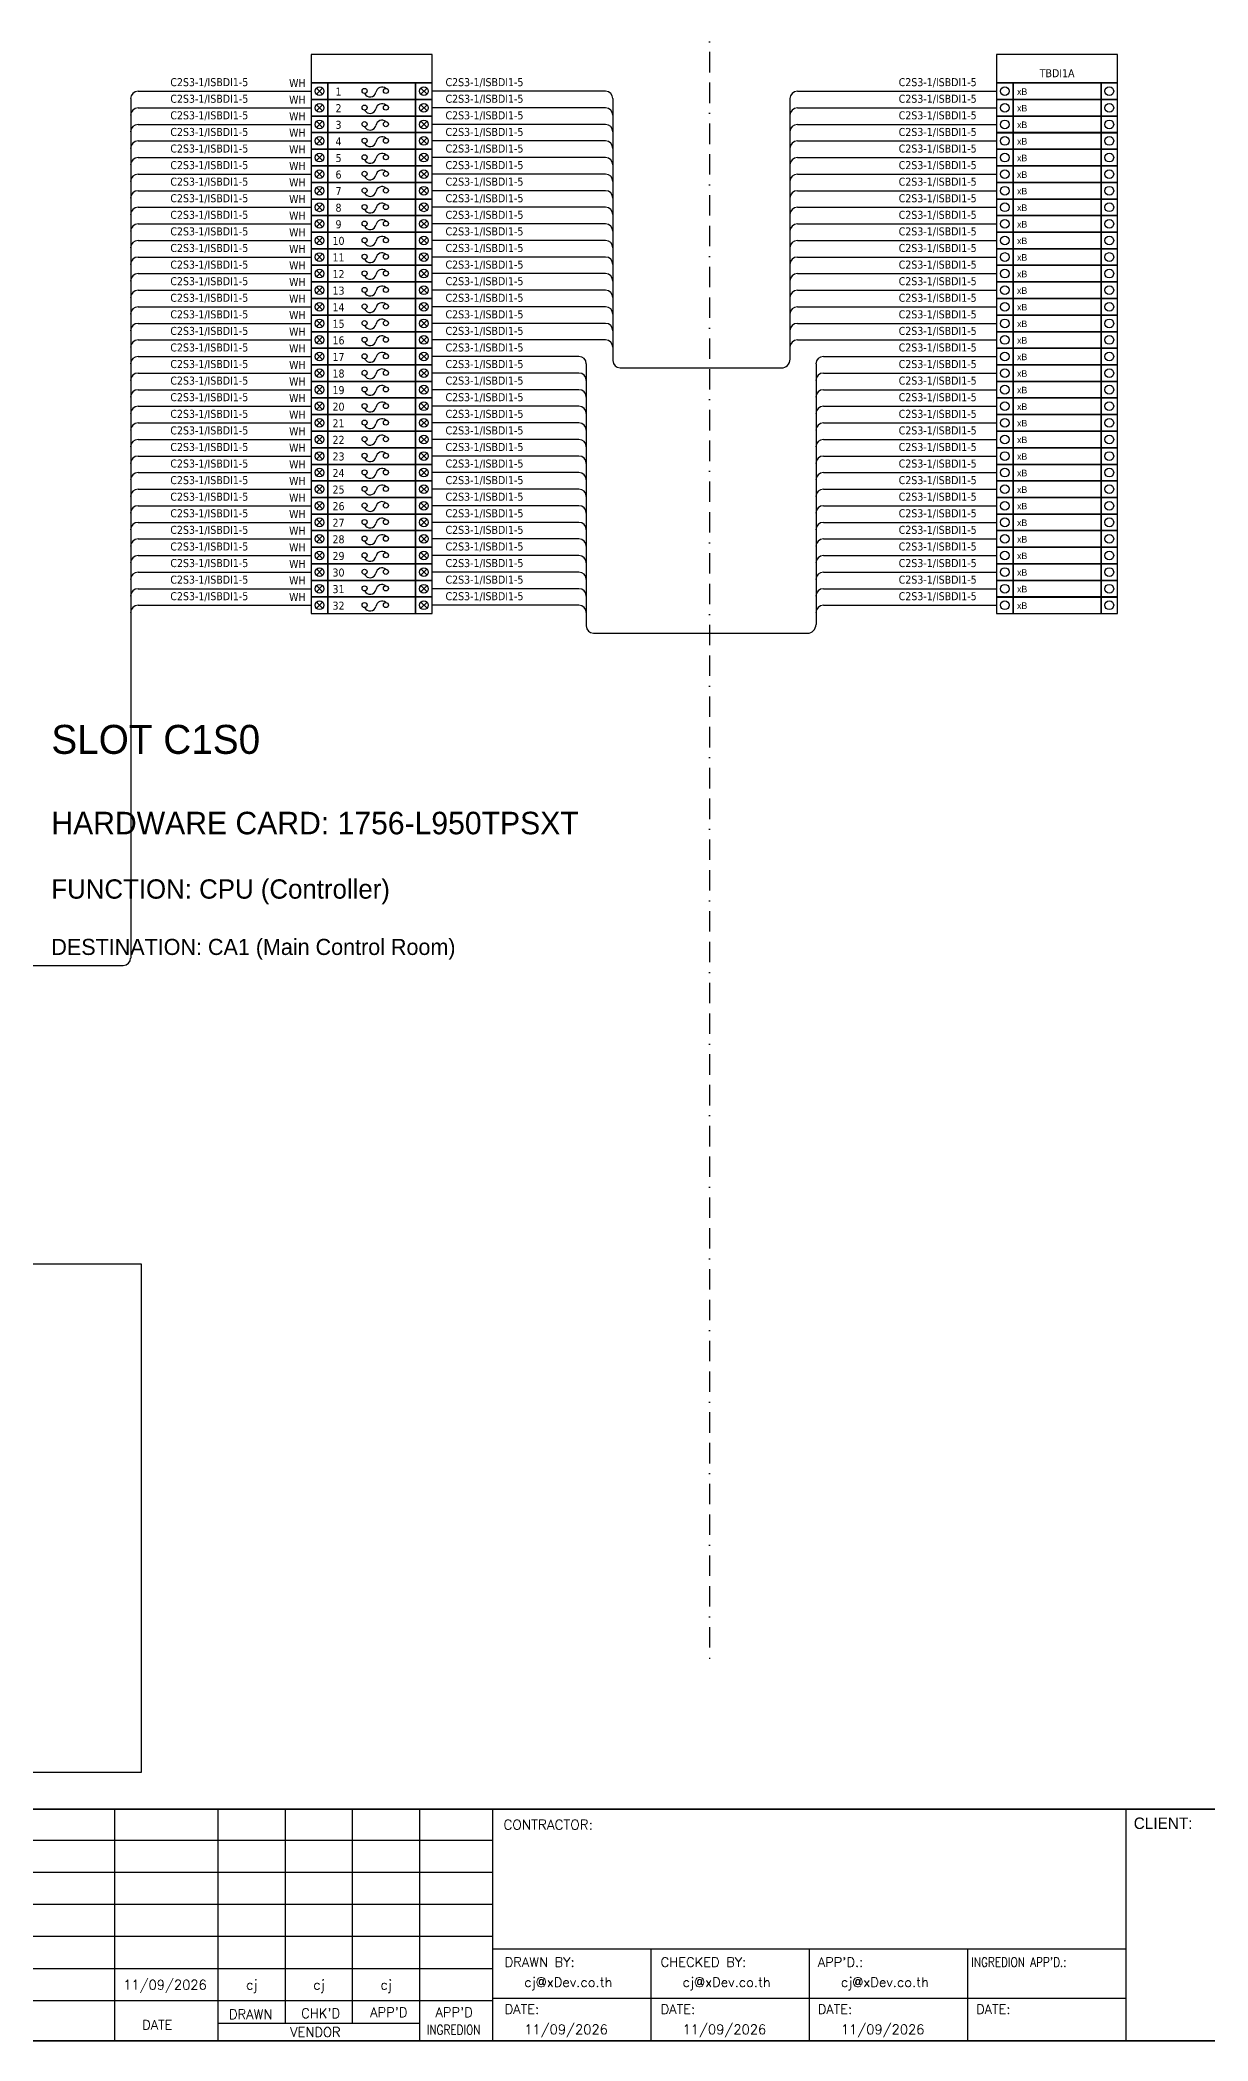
# Model space of a CAD drawing. Header units: metres. Extents: x 0 to 63893, y 0 to 18205.
# Drawn here: x 1286 to 2738, y 14400 to 16887 of the extents above; entities that cross this region are included whole.
import ezdxf
from ezdxf.enums import TextEntityAlignment as Align

# ---------------------------------------------------------------- set-up
doc = ezdxf.new("R2010")
doc.units = ezdxf.units.M
doc.linetypes.add('BORDERX2', pattern=[88.9, 25.4, -12.7, 25.4, -12.7, 0, -12.7])
for name, color, linetype in [('GT_1', 9, 'Continuous'), ('HELPPOINT', 7, 'Continuous'), ('MEMBER', 7, 'Continuous'), ('x01001-FrameArea', 2, 'BORDERX2')]:
    doc.layers.add(name, color=color, linetype=linetype)
doc.layers.add('IE-WIRE', color=7, linetype='Continuous', lineweight=25)
doc.layers.add('power', color=7, linetype='Continuous', lineweight=25)
doc.styles.add('HTX11', font='O8111901')
doc.styles.add('ROMANS', font='romans.shx', dxfattribs={"width": 0.85, "height": 25})
doc.styles.add('Tahoma', font='txt')

# ---------------------------------------------------------------- blocks, each defined once
blk = doc.blocks.new('xTermSingleLayer')
at = {"color": 7, "ltscale": 25.4}
for points in [[(0, -537), (537, -537), (537, 0), (0, 0)], [(537, -537), (3378, -537), (3378, 0), (537, 0)], [(3378, -537), (3915, -537), (3915, 0), (3378, 0)]]:
    blk.add_lwpolyline(points, close=True, dxfattribs=at)
for centre in [(268, -268), (3647, -268)]:
    blk.add_circle(centre, 141, dxfattribs=at)
blk.add_attdef('TERMINAL_B', (661, -387), '', height=212)
blk = doc.blocks.new('BLK_C1S0')
at = {"color": 1, "ltscale": 25.4}
for p, q in [((1637.2, 2427.5), (1629.6, 2419.9)), ((1629.6, 2427.5), (1637.2, 2419.9)), ((1759.3, 2427.5), (1767, 2419.9)), ((1767, 2427.5), (1759.3, 2419.9)), ((1637.2, 2406.9), (1629.6, 2399.2)), ((1629.6, 2406.9), (1637.2, 2399.2)), ((1759.3, 2406.9), (1767, 2399.2)), ((1767, 2406.9), (1759.3, 2399.2)), ((1637.2, 2386.3), (1629.6, 2378.6)), ((1629.6, 2386.3), (1637.2, 2378.6)), ((1637.2, 2365.7), (1629.6, 2358)), ((1629.6, 2365.7), (1637.2, 2358)), ((1759.3, 2386.3), (1767, 2378.6)), ((1767, 2386.3), (1759.3, 2378.6)), ((1759.3, 2365.7), (1767, 2358)), ((1767, 2365.7), (1759.3, 2358)), ((1637.2, 2345.1), (1629.6, 2337.4)), ((1629.6, 2345.1), (1637.2, 2337.4)), ((1759.3, 2345.1), (1767, 2337.4)), ((1767, 2345.1), (1759.3, 2337.4)), ((1637.2, 2324.5), (1629.6, 2316.8)), ((1629.6, 2324.5), (1637.2, 2316.8)), ((1759.3, 2324.5), (1767, 2316.8)), ((1767, 2324.5), (1759.3, 2316.8)), ((1637.2, 2303.9), (1629.6, 2296.2)), ((1629.6, 2303.9), (1637.2, 2296.2)), ((1759.3, 2303.9), (1767, 2296.2)), ((1767, 2303.9), (1759.3, 2296.2)), ((1637.2, 2283.2), (1629.6, 2275.6)), ((1629.6, 2283.2), (1637.2, 2275.6)), ((1759.3, 2283.2), (1767, 2275.6)), ((1767, 2283.2), (1759.3, 2275.6)), ((1637.2, 2262.6), (1629.6, 2255)), ((1629.6, 2262.6), (1637.2, 2255)), ((1637.2, 2242), (1629.6, 2234.3)), ((1629.6, 2242), (1637.2, 2234.3)), ((1759.3, 2262.6), (1767, 2255)), ((1767, 2262.6), (1759.3, 2255)), ((1759.3, 2242), (1767, 2234.3)), ((1767, 2242), (1759.3, 2234.3)), ((1637.2, 2221.4), (1629.6, 2213.7)), ((1629.6, 2221.4), (1637.2, 2213.7)), ((1759.3, 2221.4), (1767, 2213.7)), ((1767, 2221.4), (1759.3, 2213.7)), ((1637.2, 2200.8), (1629.6, 2193.1)), ((1629.6, 2200.8), (1637.2, 2193.1)), ((1759.3, 2200.8), (1767, 2193.1)), ((1767, 2200.8), (1759.3, 2193.1)), ((1637.2, 2180.2), (1629.6, 2172.5)), ((1629.6, 2180.2), (1637.2, 2172.5)), ((1759.3, 2180.2), (1767, 2172.5)), ((1767, 2180.2), (1759.3, 2172.5)), ((1637.2, 2159.6), (1629.6, 2151.9)), ((1629.6, 2159.6), (1637.2, 2151.9)), ((1759.3, 2159.6), (1767, 2151.9)), ((1767, 2159.6), (1759.3, 2151.9)), ((1637.2, 2139), (1629.6, 2131.3)), ((1629.6, 2139), (1637.2, 2131.3)), ((1637.2, 2118.3), (1629.6, 2110.7)), ((1629.6, 2118.3), (1637.2, 2110.7)), ((1759.3, 2139), (1767, 2131.3)), ((1767, 2139), (1759.3, 2131.3)), ((1759.3, 2118.3), (1767, 2110.7)), ((1767, 2118.3), (1759.3, 2110.7)), ((1637.2, 2097.7), (1629.6, 2090.1)), ((1629.6, 2097.7), (1637.2, 2090.1)), ((1759.3, 2097.7), (1767, 2090.1)), ((1767, 2097.7), (1759.3, 2090.1)), ((1637.2, 2077.1), (1629.6, 2069.5)), ((1629.6, 2077.1), (1637.2, 2069.5)), ((1759.3, 2077.1), (1767, 2069.5)), ((1767, 2077.1), (1759.3, 2069.5)), ((1637.2, 2056.5), (1629.6, 2048.8)), ((1629.6, 2056.5), (1637.2, 2048.8)), ((1759.3, 2056.5), (1767, 2048.8)), ((1767, 2056.5), (1759.3, 2048.8)), ((1637.2, 2035.9), (1629.6, 2028.2)), ((1629.6, 2035.9), (1637.2, 2028.2)), ((1637.2, 2015.3), (1629.6, 2007.6)), ((1629.6, 2015.3), (1637.2, 2007.6)), ((1759.3, 2035.9), (1767, 2028.2)), ((1767, 2035.9), (1759.3, 2028.2)), ((1759.3, 2015.3), (1767, 2007.6)), ((1767, 2015.3), (1759.3, 2007.6)), ((1637.2, 1994.7), (1629.6, 1987)), ((1629.6, 1994.7), (1637.2, 1987)), ((1759.3, 1994.7), (1767, 1987)), ((1767, 1994.7), (1759.3, 1987)), ((1637.2, 1974.1), (1629.6, 1966.4)), ((1629.6, 1974.1), (1637.2, 1966.4)), ((1759.3, 1974.1), (1767, 1966.4)), ((1767, 1974.1), (1759.3, 1966.4)), ((1637.2, 1953.5), (1629.6, 1945.8)), ((1629.6, 1953.5), (1637.2, 1945.8)), ((1759.3, 1953.5), (1767, 1945.8)), ((1767, 1953.5), (1759.3, 1945.8)), ((1637.2, 1932.8), (1629.6, 1925.2)), ((1629.6, 1932.8), (1637.2, 1925.2)), ((1759.3, 1932.8), (1767, 1925.2)), ((1767, 1932.8), (1759.3, 1925.2)), ((1637.2, 1912.2), (1629.6, 1904.6)), ((1629.6, 1912.2), (1637.2, 1904.6)), ((1637.2, 1891.6), (1629.6, 1883.9)), ((1629.6, 1891.6), (1637.2, 1883.9)), ((1759.3, 1912.2), (1767, 1904.6)), ((1767, 1912.2), (1759.3, 1904.6)), ((1759.3, 1891.6), (1767, 1883.9)), ((1767, 1891.6), (1759.3, 1883.9)), ((1637.2, 1871), (1629.6, 1863.3)), ((1629.6, 1871), (1637.2, 1863.3)), ((1759.3, 1871), (1767, 1863.3)), ((1767, 1871), (1759.3, 1863.3)), ((1637.2, 1850.4), (1629.6, 1842.7)), ((1629.6, 1850.4), (1637.2, 1842.7)), ((1759.3, 1850.4), (1767, 1842.7)), ((1767, 1850.4), (1759.3, 1842.7)), ((1637.2, 1829.8), (1629.6, 1822.1)), ((1629.6, 1829.8), (1637.2, 1822.1)), ((1759.3, 1829.8), (1767, 1822.1)), ((1767, 1829.8), (1759.3, 1822.1)), ((1637.2, 1809.2), (1629.6, 1801.5)), ((1629.6, 1809.2), (1637.2, 1801.5)), ((1759.3, 1809.2), (1767, 1801.5)), ((1767, 1809.2), (1759.3, 1801.5)), ((1637.2, 1788.6), (1629.6, 1780.9)), ((1629.6, 1788.6), (1637.2, 1780.9)), ((1759.3, 1788.6), (1767, 1780.9)), ((1767, 1788.6), (1759.3, 1780.9))]:
    blk.add_line(p, q, dxfattribs=at)
at = {"color": 4, "ltscale": 25.4}
for points in [[(1623.1, 2434), (1773.4, 2434), (1773.4, 2469.2), (1623.1, 2469.2)], [(2474.9, 2434), (2625.2, 2434), (2625.2, 2469.2), (2474.9, 2469.2)]]:
    blk.add_lwpolyline(points, close=True, dxfattribs=at)
at = {"color": 1, "ltscale": 25.4}
for points in [[(1623.1, 2413.4), (1643.7, 2413.4), (1643.7, 2434), (1623.1, 2434)], [(1623.1, 2392.8), (1643.7, 2392.8), (1643.7, 2413.4), (1623.1, 2413.4)], [(1643.7, 2413.4), (1752.8, 2413.4), (1752.8, 2434), (1643.7, 2434)], [(1643.7, 2392.8), (1752.8, 2392.8), (1752.8, 2413.4), (1643.7, 2413.4)], [(1752.8, 2413.4), (1773.4, 2413.4), (1773.4, 2434), (1752.8, 2434)], [(1752.8, 2392.8), (1773.4, 2392.8), (1773.4, 2413.4), (1752.8, 2413.4)], [(1623.1, 2372.2), (1643.7, 2372.2), (1643.7, 2392.8), (1623.1, 2392.8)], [(1643.7, 2372.2), (1752.8, 2372.2), (1752.8, 2392.8), (1643.7, 2392.8)], [(1752.8, 2372.2), (1773.4, 2372.2), (1773.4, 2392.8), (1752.8, 2392.8)], [(1623.1, 2351.5), (1643.7, 2351.5), (1643.7, 2372.2), (1623.1, 2372.2)], [(1643.7, 2351.5), (1752.8, 2351.5), (1752.8, 2372.2), (1643.7, 2372.2)], [(1752.8, 2351.5), (1773.4, 2351.5), (1773.4, 2372.2), (1752.8, 2372.2)], [(1623.1, 2330.9), (1643.7, 2330.9), (1643.7, 2351.5), (1623.1, 2351.5)], [(1643.7, 2330.9), (1752.8, 2330.9), (1752.8, 2351.5), (1643.7, 2351.5)], [(1752.8, 2330.9), (1773.4, 2330.9), (1773.4, 2351.5), (1752.8, 2351.5)], [(1623.1, 2310.3), (1643.7, 2310.3), (1643.7, 2330.9), (1623.1, 2330.9)], [(1643.7, 2310.3), (1752.8, 2310.3), (1752.8, 2330.9), (1643.7, 2330.9)], [(1752.8, 2310.3), (1773.4, 2310.3), (1773.4, 2330.9), (1752.8, 2330.9)], [(1623.1, 2289.7), (1643.7, 2289.7), (1643.7, 2310.3), (1623.1, 2310.3)], [(1623.1, 2269.1), (1643.7, 2269.1), (1643.7, 2289.7), (1623.1, 2289.7)], [(1643.7, 2289.7), (1752.8, 2289.7), (1752.8, 2310.3), (1643.7, 2310.3)], [(1643.7, 2269.1), (1752.8, 2269.1), (1752.8, 2289.7), (1643.7, 2289.7)], [(1752.8, 2289.7), (1773.4, 2289.7), (1773.4, 2310.3), (1752.8, 2310.3)], [(1752.8, 2269.1), (1773.4, 2269.1), (1773.4, 2289.7), (1752.8, 2289.7)], [(1623.1, 2248.5), (1643.7, 2248.5), (1643.7, 2269.1), (1623.1, 2269.1)], [(1643.7, 2248.5), (1752.8, 2248.5), (1752.8, 2269.1), (1643.7, 2269.1)], [(1752.8, 2248.5), (1773.4, 2248.5), (1773.4, 2269.1), (1752.8, 2269.1)], [(1623.1, 2227.9), (1643.7, 2227.9), (1643.7, 2248.5), (1623.1, 2248.5)], [(1643.7, 2227.9), (1752.8, 2227.9), (1752.8, 2248.5), (1643.7, 2248.5)], [(1752.8, 2227.9), (1773.4, 2227.9), (1773.4, 2248.5), (1752.8, 2248.5)], [(1623.1, 2207.3), (1643.7, 2207.3), (1643.7, 2227.9), (1623.1, 2227.9)], [(1643.7, 2207.3), (1752.8, 2207.3), (1752.8, 2227.9), (1643.7, 2227.9)], [(1752.8, 2207.3), (1773.4, 2207.3), (1773.4, 2227.9), (1752.8, 2227.9)], [(1623.1, 2186.7), (1643.7, 2186.7), (1643.7, 2207.3), (1623.1, 2207.3)], [(1643.7, 2186.7), (1752.8, 2186.7), (1752.8, 2207.3), (1643.7, 2207.3)], [(1752.8, 2186.7), (1773.4, 2186.7), (1773.4, 2207.3), (1752.8, 2207.3)], [(1623.1, 2166), (1643.7, 2166), (1643.7, 2186.7), (1623.1, 2186.7)], [(1623.1, 2145.4), (1643.7, 2145.4), (1643.7, 2166), (1623.1, 2166)], [(1643.7, 2166), (1752.8, 2166), (1752.8, 2186.7), (1643.7, 2186.7)], [(1643.7, 2145.4), (1752.8, 2145.4), (1752.8, 2166), (1643.7, 2166)], [(1752.8, 2166), (1773.4, 2166), (1773.4, 2186.7), (1752.8, 2186.7)], [(1752.8, 2145.4), (1773.4, 2145.4), (1773.4, 2166), (1752.8, 2166)], [(1623.1, 2124.8), (1643.7, 2124.8), (1643.7, 2145.4), (1623.1, 2145.4)], [(1643.7, 2124.8), (1752.8, 2124.8), (1752.8, 2145.4), (1643.7, 2145.4)], [(1752.8, 2124.8), (1773.4, 2124.8), (1773.4, 2145.4), (1752.8, 2145.4)], [(1623.1, 2104.2), (1643.7, 2104.2), (1643.7, 2124.8), (1623.1, 2124.8)], [(1643.7, 2104.2), (1752.8, 2104.2), (1752.8, 2124.8), (1643.7, 2124.8)], [(1752.8, 2104.2), (1773.4, 2104.2), (1773.4, 2124.8), (1752.8, 2124.8)], [(1623.1, 2083.6), (1643.7, 2083.6), (1643.7, 2104.2), (1623.1, 2104.2)], [(1643.7, 2083.6), (1752.8, 2083.6), (1752.8, 2104.2), (1643.7, 2104.2)], [(1752.8, 2083.6), (1773.4, 2083.6), (1773.4, 2104.2), (1752.8, 2104.2)], [(1623.1, 2063), (1643.7, 2063), (1643.7, 2083.6), (1623.1, 2083.6)], [(1643.7, 2063), (1752.8, 2063), (1752.8, 2083.6), (1643.7, 2083.6)], [(1752.8, 2063), (1773.4, 2063), (1773.4, 2083.6), (1752.8, 2083.6)], [(1623.1, 2042.4), (1643.7, 2042.4), (1643.7, 2063), (1623.1, 2063)], [(1623.1, 2021.8), (1643.7, 2021.8), (1643.7, 2042.4), (1623.1, 2042.4)], [(1643.7, 2042.4), (1752.8, 2042.4), (1752.8, 2063), (1643.7, 2063)], [(1643.7, 2021.8), (1752.8, 2021.8), (1752.8, 2042.4), (1643.7, 2042.4)], [(1752.8, 2042.4), (1773.4, 2042.4), (1773.4, 2063), (1752.8, 2063)], [(1752.8, 2021.8), (1773.4, 2021.8), (1773.4, 2042.4), (1752.8, 2042.4)], [(1623.1, 2001.1), (1643.7, 2001.1), (1643.7, 2021.8), (1623.1, 2021.8)], [(1643.7, 2001.1), (1752.8, 2001.1), (1752.8, 2021.8), (1643.7, 2021.8)], [(1752.8, 2001.1), (1773.4, 2001.1), (1773.4, 2021.8), (1752.8, 2021.8)], [(1623.1, 1980.5), (1643.7, 1980.5), (1643.7, 2001.1), (1623.1, 2001.1)], [(1643.7, 1980.5), (1752.8, 1980.5), (1752.8, 2001.1), (1643.7, 2001.1)], [(1752.8, 1980.5), (1773.4, 1980.5), (1773.4, 2001.1), (1752.8, 2001.1)], [(1623.1, 1959.9), (1643.7, 1959.9), (1643.7, 1980.5), (1623.1, 1980.5)], [(1643.7, 1959.9), (1752.8, 1959.9), (1752.8, 1980.5), (1643.7, 1980.5)], [(1752.8, 1959.9), (1773.4, 1959.9), (1773.4, 1980.5), (1752.8, 1980.5)], [(1623.1, 1939.3), (1643.7, 1939.3), (1643.7, 1959.9), (1623.1, 1959.9)], [(1643.7, 1939.3), (1752.8, 1939.3), (1752.8, 1959.9), (1643.7, 1959.9)], [(1752.8, 1939.3), (1773.4, 1939.3), (1773.4, 1959.9), (1752.8, 1959.9)], [(1623.1, 1918.7), (1643.7, 1918.7), (1643.7, 1939.3), (1623.1, 1939.3)], [(1623.1, 1898.1), (1643.7, 1898.1), (1643.7, 1918.7), (1623.1, 1918.7)], [(1643.7, 1918.7), (1752.8, 1918.7), (1752.8, 1939.3), (1643.7, 1939.3)], [(1643.7, 1898.1), (1752.8, 1898.1), (1752.8, 1918.7), (1643.7, 1918.7)], [(1752.8, 1918.7), (1773.4, 1918.7), (1773.4, 1939.3), (1752.8, 1939.3)], [(1752.8, 1898.1), (1773.4, 1898.1), (1773.4, 1918.7), (1752.8, 1918.7)], [(1623.1, 1877.5), (1643.7, 1877.5), (1643.7, 1898.1), (1623.1, 1898.1)], [(1643.7, 1877.5), (1752.8, 1877.5), (1752.8, 1898.1), (1643.7, 1898.1)], [(1752.8, 1877.5), (1773.4, 1877.5), (1773.4, 1898.1), (1752.8, 1898.1)], [(1623.1, 1856.9), (1643.7, 1856.9), (1643.7, 1877.5), (1623.1, 1877.5)], [(1643.7, 1856.9), (1752.8, 1856.9), (1752.8, 1877.5), (1643.7, 1877.5)], [(1752.8, 1856.9), (1773.4, 1856.9), (1773.4, 1877.5), (1752.8, 1877.5)], [(1623.1, 1836.3), (1643.7, 1836.3), (1643.7, 1856.9), (1623.1, 1856.9)], [(1643.7, 1836.3), (1752.8, 1836.3), (1752.8, 1856.9), (1643.7, 1856.9)], [(1752.8, 1836.3), (1773.4, 1836.3), (1773.4, 1856.9), (1752.8, 1856.9)], [(1623.1, 1815.6), (1643.7, 1815.6), (1643.7, 1836.3), (1623.1, 1836.3)], [(1643.7, 1815.6), (1752.8, 1815.6), (1752.8, 1836.3), (1643.7, 1836.3)], [(1752.8, 1815.6), (1773.4, 1815.6), (1773.4, 1836.3), (1752.8, 1836.3)], [(1623.1, 1795), (1643.7, 1795), (1643.7, 1815.6), (1623.1, 1815.6)], [(1623.1, 1774.4), (1643.7, 1774.4), (1643.7, 1795), (1623.1, 1795)], [(1643.7, 1795), (1752.8, 1795), (1752.8, 1815.6), (1643.7, 1815.6)], [(1643.7, 1774.4), (1752.8, 1774.4), (1752.8, 1795), (1643.7, 1795)], [(1752.8, 1795), (1773.4, 1795), (1773.4, 1815.6), (1752.8, 1815.6)], [(1752.8, 1774.4), (1773.4, 1774.4), (1773.4, 1795), (1752.8, 1795)]]:
    blk.add_lwpolyline(points, close=True, dxfattribs=at)
blk.add_lwpolyline([(65.7, 965.9), (1411.5, 965.9), (1411.5, 333.8), (65.7, 333.8)], close=True)
for centre in [(1633.4, 2423.7), (1763.1, 2423.7), (1633.4, 2403.1), (1633.4, 2382.5), (1763.1, 2403.1), (1763.1, 2382.5), (1633.4, 2361.9), (1763.1, 2361.9), (1633.4, 2341.2), (1763.1, 2341.2), (1633.4, 2320.6), (1763.1, 2320.6), (1633.4, 2300), (1763.1, 2300), (1633.4, 2279.4), (1633.4, 2258.8), (1763.1, 2279.4), (1763.1, 2258.8), (1633.4, 2238.2), (1763.1, 2238.2), (1633.4, 2217.6), (1763.1, 2217.6), (1633.4, 2197), (1763.1, 2197), (1633.4, 2176.3), (1763.1, 2176.3), (1633.4, 2155.7), (1633.4, 2135.1), (1763.1, 2155.7), (1763.1, 2135.1), (1633.4, 2114.5), (1763.1, 2114.5), (1633.4, 2093.9), (1763.1, 2093.9), (1633.4, 2073.3), (1763.1, 2073.3), (1633.4, 2052.7), (1763.1, 2052.7), (1633.4, 2032.1), (1633.4, 2011.5), (1763.1, 2032.1), (1763.1, 2011.5), (1633.4, 1990.8), (1763.1, 1990.8), (1633.4, 1970.2), (1763.1, 1970.2), (1633.4, 1949.6), (1763.1, 1949.6), (1633.4, 1929), (1763.1, 1929), (1633.4, 1908.4), (1633.4, 1887.8), (1763.1, 1908.4), (1763.1, 1887.8), (1633.4, 1867.2), (1763.1, 1867.2), (1633.4, 1846.6), (1763.1, 1846.6), (1633.4, 1825.9), (1763.1, 1825.9), (1633.4, 1805.3), (1763.1, 1805.3), (1633.4, 1784.7), (1763.1, 1784.7)]:
    blk.add_circle(centre, 5.42, dxfattribs=at)
at = {"layer": 'GT_1', "color": 4}
for p, q in [((1379.1, 0), (1379.1, 288.2)), ((1507.4, 0), (1507.4, 288.2)), ((1591, 21.8), (1591, 288.2)), ((1674.5, 21.8), (1674.5, 288.2)), ((1757.8, 0), (1757.8, 288.2)), ((1848.8, 0), (1848.8, 288.2)), ((2635.8, 0), (2635.8, 288.2)), ((1848.8, 249.3), (0, 249.3)), ((1848.8, 209.5), (0, 209.5)), ((1848.8, 169.6), (0, 169.6)), ((1848.8, 129.7), (0, 129.7)), ((2635.8, 114.3), (1848.8, 114.3)), ((2045.6, 0), (2045.6, 114.3)), ((2242.3, 0), (2242.3, 114.3)), ((2439.1, 0), (2439.1, 114.3)), ((1848.8, 89.7), (0, 89.7)), ((1848.7, 49.8), (0, 49.8)), ((2635.8, 52.9), (1848.8, 52.9)), ((1757.8, 21.8), (1507.4, 21.8))]:
    blk.add_line(p, q, dxfattribs=at)
at = {"layer": 'HELPPOINT', "color": 4, "lineweight": 35}
blk.add_line((3893.3, 0), (0, 0), dxfattribs=at)
blk.add_line((3893.3, 0), (0, 0), dxfattribs=at)
at = {"layer": 'IE-WIRE', "color": 4, "ltscale": 25.4}
for p, q in [((1398.6, 2414.6), (1398.6, 1346.2)), ((1407.7, 2423.7), (1623.1, 2423.7)), ((1988.8, 2423.7), (1773.4, 2423.7)), ((1997.9, 2414.6), (1997.9, 2088.8)), ((2218, 2414.6), (2218, 2090.6)), ((2227.2, 2423.7), (2474.9, 2423.7)), ((2227.2, 2423.7), (2474.9, 2423.7)), ((1407.7, 2403.1), (1623.1, 2403.1)), ((1988.8, 2403.1), (1773.4, 2403.1)), ((2227.2, 2403.1), (2474.9, 2403.1)), ((2227.2, 2403.1), (2474.9, 2403.1)), ((1407.7, 2382.5), (1623.1, 2382.5)), ((1988.8, 2382.5), (1773.4, 2382.5)), ((2227.2, 2382.5), (2474.9, 2382.5)), ((2227.2, 2382.5), (2474.9, 2382.5)), ((1407.7, 2361.9), (1623.1, 2361.9)), ((1407.7, 2341.2), (1623.1, 2341.2)), ((1988.8, 2361.9), (1773.4, 2361.9)), ((1988.8, 2341.2), (1773.4, 2341.2)), ((2227.2, 2361.9), (2474.9, 2361.9)), ((2227.2, 2361.9), (2474.9, 2361.9)), ((2227.2, 2341.2), (2474.9, 2341.2)), ((2227.2, 2341.2), (2474.9, 2341.2)), ((1407.7, 2320.6), (1623.1, 2320.6)), ((1988.8, 2320.6), (1773.4, 2320.6)), ((2227.2, 2320.6), (2474.9, 2320.6)), ((2227.2, 2320.6), (2474.9, 2320.6)), ((1407.7, 2300), (1623.1, 2300)), ((1988.8, 2300), (1773.4, 2300)), ((2227.2, 2300), (2474.9, 2300)), ((2227.2, 2300), (2474.9, 2300)), ((1407.7, 2279.4), (1623.1, 2279.4)), ((1988.8, 2279.4), (1773.4, 2279.4)), ((2227.2, 2279.4), (2474.9, 2279.4)), ((2227.2, 2279.4), (2474.9, 2279.4)), ((1407.7, 2258.8), (1623.1, 2258.8)), ((1988.8, 2258.8), (1773.4, 2258.8)), ((2227.2, 2258.8), (2474.9, 2258.8)), ((2227.2, 2258.8), (2474.9, 2258.8)), ((1407.7, 2238.2), (1623.1, 2238.2)), ((1407.7, 2217.6), (1623.1, 2217.6)), ((1988.8, 2238.2), (1773.4, 2238.2)), ((1988.8, 2217.6), (1773.4, 2217.6)), ((2227.2, 2238.2), (2474.9, 2238.2)), ((2227.2, 2238.2), (2474.9, 2238.2)), ((2227.2, 2217.6), (2474.9, 2217.6)), ((2227.2, 2217.6), (2474.9, 2217.6)), ((1407.7, 2197), (1623.1, 2197)), ((1988.8, 2197), (1773.4, 2197)), ((2227.2, 2197), (2474.9, 2197)), ((2227.2, 2197), (2474.9, 2197)), ((1407.7, 2176.3), (1623.1, 2176.3)), ((1988.8, 2176.3), (1773.4, 2176.3)), ((2227.2, 2176.3), (2474.9, 2176.3)), ((2227.2, 2176.3), (2474.9, 2176.3)), ((1407.7, 2155.7), (1623.1, 2155.7)), ((1988.8, 2155.7), (1773.4, 2155.7)), ((2227.2, 2155.7), (2474.9, 2155.7)), ((2227.2, 2155.7), (2474.9, 2155.7)), ((1407.7, 2135.1), (1623.1, 2135.1)), ((1407.7, 2114.5), (1623.1, 2114.5)), ((1988.8, 2135.1), (1773.4, 2135.1)), ((1988.8, 2114.5), (1773.4, 2114.5)), ((2227.2, 2135.1), (2474.9, 2135.1)), ((2227.2, 2135.1), (2474.9, 2135.1)), ((2227.2, 2114.5), (2474.9, 2114.5)), ((2227.2, 2114.5), (2474.9, 2114.5)), ((1407.7, 2093.9), (1623.1, 2093.9)), ((1955.7, 2093.9), (1773.4, 2093.9)), ((2259.5, 2093.9), (2474.9, 2093.9)), ((2259.5, 2093.9), (2474.9, 2093.9)), ((1407.7, 2073.3), (1623.1, 2073.3)), ((1955.7, 2073.3), (1773.4, 2073.3)), ((1964.8, 2084.8), (1964.8, 1759)), ((2250.4, 2084.8), (2250.4, 1760.8)), ((2259.5, 2073.3), (2474.9, 2073.3)), ((2259.5, 2073.3), (2474.9, 2073.3)), ((1407.7, 2052.7), (1623.1, 2052.7)), ((1955.7, 2052.7), (1773.4, 2052.7)), ((2259.5, 2052.7), (2474.9, 2052.7)), ((2259.5, 2052.7), (2474.9, 2052.7)), ((1407.7, 2032.1), (1623.1, 2032.1)), ((1955.7, 2032.1), (1773.4, 2032.1)), ((2259.5, 2032.1), (2474.9, 2032.1)), ((2259.5, 2032.1), (2474.9, 2032.1)), ((1407.7, 2011.5), (1623.1, 2011.5)), ((1407.7, 1990.8), (1623.1, 1990.8)), ((1955.7, 2011.5), (1773.4, 2011.5)), ((1955.7, 1990.8), (1773.4, 1990.8)), ((2259.5, 2011.5), (2474.9, 2011.5)), ((2259.5, 2011.5), (2474.9, 2011.5)), ((2259.5, 1990.8), (2474.9, 1990.8)), ((2259.5, 1990.8), (2474.9, 1990.8)), ((1407.7, 1970.2), (1623.1, 1970.2)), ((1955.7, 1970.2), (1773.4, 1970.2)), ((2259.5, 1970.2), (2474.9, 1970.2)), ((2259.5, 1970.2), (2474.9, 1970.2)), ((1407.7, 1949.6), (1623.1, 1949.6)), ((1955.7, 1949.6), (1773.4, 1949.6)), ((2259.5, 1949.6), (2474.9, 1949.6)), ((2259.5, 1949.6), (2474.9, 1949.6)), ((1407.7, 1929), (1623.1, 1929)), ((1955.7, 1929), (1773.4, 1929)), ((2259.5, 1929), (2474.9, 1929)), ((2259.5, 1929), (2474.9, 1929)), ((1407.7, 1908.4), (1623.1, 1908.4)), ((1955.7, 1908.4), (1773.4, 1908.4)), ((2259.5, 1908.4), (2474.9, 1908.4)), ((2259.5, 1908.4), (2474.9, 1908.4)), ((1407.7, 1887.8), (1623.1, 1887.8)), ((1407.7, 1867.2), (1623.1, 1867.2)), ((1955.7, 1887.8), (1773.4, 1887.8)), ((1955.7, 1867.2), (1773.4, 1867.2)), ((2259.5, 1887.8), (2474.9, 1887.8)), ((2259.5, 1887.8), (2474.9, 1887.8)), ((2259.5, 1867.2), (2474.9, 1867.2)), ((2259.5, 1867.2), (2474.9, 1867.2)), ((1407.7, 1846.6), (1623.1, 1846.6)), ((1955.7, 1846.6), (1773.4, 1846.6)), ((2259.5, 1846.6), (2474.9, 1846.6)), ((2259.5, 1846.6), (2474.9, 1846.6)), ((1407.7, 1825.9), (1623.1, 1825.9)), ((1955.7, 1825.9), (1773.4, 1825.9)), ((2259.5, 1825.9), (2474.9, 1825.9)), ((2259.5, 1825.9), (2474.9, 1825.9)), ((1407.7, 1805.3), (1623.1, 1805.3)), ((1955.7, 1805.3), (1773.4, 1805.3)), ((2259.5, 1805.3), (2474.9, 1805.3)), ((2259.5, 1805.3), (2474.9, 1805.3)), ((1407.7, 1784.7), (1623.1, 1784.7)), ((1955.7, 1784.7), (1773.4, 1784.7)), ((2259.5, 1784.7), (2474.9, 1784.7)), ((2259.5, 1784.7), (2474.9, 1784.7))]:
    blk.add_line(p, q, dxfattribs=at)
at = {"layer": 'IE-WIRE', "color": 4}
for p, q in [((2006.9, 2079.9), (2207.3, 2079.9)), ((1973.8, 1750.1), (2239.6, 1750.1)), ((348.1, 1337), (1389.4, 1337))]:
    blk.add_line(p, q, dxfattribs=at)
at = {"layer": 'IE-WIRE', "color": 4, "ltscale": 25.4}
for centre, radius, start, end in [((1407.7, 2414.6), 9.14, 90, 180), ((1988.8, 2414.6), 9.14, 0, 90), ((2227.2, 2414.6), 9.14, 90, 180), ((1407.7, 2393.9), 9.14, 90, 180), ((1988.8, 2393.9), 9.14, 0, 90), ((2227.2, 2393.9), 9.14, 90, 180), ((1407.7, 2373.3), 9.14, 90, 180), ((1988.8, 2373.3), 9.14, 0, 90), ((2227.2, 2373.3), 9.14, 90, 180), ((1407.7, 2352.7), 9.14, 90, 180), ((1407.7, 2332.1), 9.14, 90, 180), ((1988.8, 2352.7), 9.14, 0, 90), ((1988.8, 2332.1), 9.14, 0, 90), ((2227.2, 2352.7), 9.14, 90, 180), ((2227.2, 2332.1), 9.14, 90, 180), ((1407.7, 2311.5), 9.14, 90, 180), ((1988.8, 2311.5), 9.14, 0, 90), ((2227.2, 2311.5), 9.14, 90, 180), ((1407.7, 2290.9), 9.14, 90, 180), ((1988.8, 2290.9), 9.14, 0, 90), ((2227.2, 2290.9), 9.14, 90, 180), ((1407.7, 2270.3), 9.14, 90, 180), ((1988.8, 2270.3), 9.14, 0, 90), ((2227.2, 2270.3), 9.14, 90, 180), ((1407.7, 2249.7), 9.14, 90, 180), ((1988.8, 2249.7), 9.14, 0, 90), ((2227.2, 2249.7), 9.14, 90, 180), ((1407.7, 2229), 9.14, 90, 180), ((1407.7, 2208.4), 9.14, 90, 180), ((1988.8, 2229), 9.14, 0, 90), ((1988.8, 2208.4), 9.14, 0, 90), ((2227.2, 2229), 9.14, 90, 180), ((2227.2, 2208.4), 9.14, 90, 180), ((1407.7, 2187.8), 9.14, 90, 180), ((1988.8, 2187.8), 9.14, 0, 90), ((2227.2, 2187.8), 9.14, 90, 180), ((1407.7, 2167.2), 9.14, 90, 180), ((1988.8, 2167.2), 9.14, 0, 90), ((2227.2, 2167.2), 9.14, 90, 180), ((1407.7, 2146.6), 9.14, 90, 180), ((1988.8, 2146.6), 9.14, 0, 90), ((2227.2, 2146.6), 9.14, 90, 180), ((1407.7, 2126), 9.14, 90, 180), ((1407.7, 2105.4), 9.14, 90, 180), ((1988.8, 2126), 9.14, 0, 90), ((1988.8, 2105.4), 9.14, 0, 90), ((2227.2, 2126), 9.14, 90, 180), ((2227.2, 2105.4), 9.14, 90, 180), ((1407.7, 2084.8), 9.14, 90, 180), ((1955.7, 2084.8), 9.14, 0, 90), ((2207.3, 2090.6), 10.8, 270, 0), ((2259.5, 2084.8), 9.14, 90, 180), ((1407.7, 2064.2), 9.14, 90, 180), ((1955.7, 2064.2), 9.14, 0, 90), ((2259.5, 2064.2), 9.14, 90, 180), ((1407.7, 2043.5), 9.14, 90, 180), ((1955.7, 2043.5), 9.14, 0, 90), ((2259.5, 2043.5), 9.14, 90, 180), ((1407.7, 2022.9), 9.14, 90, 180), ((1955.7, 2022.9), 9.14, 0, 90), ((2259.5, 2022.9), 9.14, 90, 180), ((1407.7, 2002.3), 9.14, 90, 180), ((1407.7, 1981.7), 9.14, 90, 180), ((1955.7, 2002.3), 9.14, 0, 90), ((1955.7, 1981.7), 9.14, 0, 90), ((2259.5, 2002.3), 9.14, 90, 180), ((2259.5, 1981.7), 9.14, 90, 180), ((1407.7, 1961.1), 9.14, 90, 180), ((1955.7, 1961.1), 9.14, 0, 90), ((2259.5, 1961.1), 9.14, 90, 180), ((1407.7, 1940.5), 9.14, 90, 180), ((1955.7, 1940.5), 9.14, 0, 90), ((2259.5, 1940.5), 9.14, 90, 180), ((1407.7, 1919.9), 9.14, 90, 180), ((1955.7, 1919.9), 9.14, 0, 90), ((2259.5, 1919.9), 9.14, 90, 180), ((1407.7, 1899.3), 9.14, 90, 180), ((1955.7, 1899.3), 9.14, 0, 90), ((2259.5, 1899.3), 9.14, 90, 180), ((1407.7, 1878.6), 9.14, 90, 180), ((1407.7, 1858), 9.14, 90, 180), ((1955.7, 1878.6), 9.14, 0, 90), ((1955.7, 1858), 9.14, 0, 90), ((2259.5, 1878.6), 9.14, 90, 180), ((2259.5, 1858), 9.14, 90, 180), ((1407.7, 1837.4), 9.14, 90, 180), ((1955.7, 1837.4), 9.14, 0, 90), ((2259.5, 1837.4), 9.14, 90, 180), ((1407.7, 1816.8), 9.14, 90, 180), ((1955.7, 1816.8), 9.14, 0, 90), ((2259.5, 1816.8), 9.14, 90, 180), ((1407.7, 1796.2), 9.14, 90, 180), ((1955.7, 1796.2), 9.14, 0, 90), ((2259.5, 1796.2), 9.14, 90, 180), ((1407.7, 1775.6), 9.14, 90, 180), ((1955.7, 1775.6), 9.14, 0, 90), ((2259.5, 1775.6), 9.14, 90, 180), ((2239.6, 1760.8), 10.8, 270, 0)]:
    blk.add_arc(centre, radius, start, end, dxfattribs=at)
at = {"layer": 'IE-WIRE', "color": 4}
for centre, radius, start, end in [((2006.9, 2088.8), 8.96, 180, 270), ((1973.8, 1759), 8.96, 180, 270), ((1389.4, 1346.2), 9.14, 270, 0)]:
    blk.add_arc(centre, radius, start, end, dxfattribs=at)
at = {"layer": 'MEMBER', "color": 4, "lineweight": 35}
blk.add_line((0, 288.2), (3893.3, 288.2), dxfattribs=at)
blk.add_line((0, 288.2), (3893.3, 288.2), dxfattribs=at)
at = {"layer": 'power', "color": 1, "ltscale": 25.4}
for centre in [(1689.4, 2424), (1715.8, 2424), (1689.4, 2403.4), (1715.8, 2403.4), (1689.4, 2382.8), (1689.4, 2362.2), (1715.8, 2382.8), (1715.8, 2362.2), (1689.4, 2341.6), (1715.8, 2341.6), (1689.4, 2321), (1715.8, 2321), (1689.4, 2300.3), (1715.8, 2300.3), (1689.4, 2279.7), (1715.8, 2279.7), (1689.4, 2259.1), (1689.4, 2238.5), (1715.8, 2259.1), (1715.8, 2238.5), (1689.4, 2217.9), (1715.8, 2217.9), (1689.4, 2197.3), (1715.8, 2197.3), (1689.4, 2176.7), (1715.8, 2176.7), (1689.4, 2156.1), (1715.8, 2156.1), (1689.4, 2135.4), (1689.4, 2114.8), (1715.8, 2135.4), (1715.8, 2114.8), (1689.4, 2094.2), (1715.8, 2094.2), (1689.4, 2073.6), (1715.8, 2073.6), (1689.4, 2053), (1715.8, 2053), (1689.4, 2032.4), (1689.4, 2011.8), (1715.8, 2032.4), (1715.8, 2011.8), (1689.4, 1991.2), (1715.8, 1991.2), (1689.4, 1970.6), (1715.8, 1970.6), (1689.4, 1949.9), (1715.8, 1949.9), (1689.4, 1929.3), (1715.8, 1929.3), (1689.4, 1908.7), (1689.4, 1888.1), (1715.8, 1908.7), (1715.8, 1888.1), (1689.4, 1867.5), (1715.8, 1867.5), (1689.4, 1846.9), (1715.8, 1846.9), (1689.4, 1826.3), (1715.8, 1826.3), (1689.4, 1805.7), (1715.8, 1805.7), (1689.4, 1785), (1715.8, 1785)]:
    blk.add_circle(centre, 3.16, dxfattribs=at)
for centre, radius, start, end in [((1696.1, 2424.2), 7.52, 206.1634, 346.0383), ((1711, 2421.2), 7.66, 51.1309, 171.3254), ((1696.1, 2403.6), 7.52, 206.1634, 346.0383), ((1711, 2400.6), 7.66, 51.1309, 171.3254), ((1696.1, 2382.9), 7.52, 206.1634, 346.0383), ((1711, 2380), 7.66, 51.1309, 171.3254), ((1711, 2359.4), 7.66, 51.1309, 171.3254), ((1696.1, 2362.3), 7.52, 206.1634, 346.0383), ((1696.1, 2341.7), 7.52, 206.1634, 346.0383), ((1711, 2338.8), 7.66, 51.1309, 171.3254), ((1696.1, 2321.1), 7.52, 206.1634, 346.0383), ((1711, 2318.1), 7.66, 51.1309, 171.3254), ((1696.1, 2300.5), 7.52, 206.1634, 346.0383), ((1711, 2297.5), 7.66, 51.1309, 171.3254), ((1696.1, 2279.9), 7.52, 206.1634, 346.0383), ((1711, 2276.9), 7.66, 51.1309, 171.3254), ((1711, 2256.3), 7.66, 51.1309, 171.3254), ((1696.1, 2259.3), 7.52, 206.1634, 346.0383), ((1711, 2235.7), 7.66, 51.1309, 171.3254), ((1696.1, 2238.7), 7.52, 206.1634, 346.0383), ((1696.1, 2218.1), 7.52, 206.1634, 346.0383), ((1711, 2215.1), 7.66, 51.1309, 171.3254), ((1696.1, 2197.4), 7.52, 206.1634, 346.0383), ((1711, 2194.5), 7.66, 51.1309, 171.3254), ((1696.1, 2176.8), 7.52, 206.1634, 346.0383), ((1711, 2173.9), 7.66, 51.1309, 171.3254), ((1696.1, 2156.2), 7.52, 206.1634, 346.0383), ((1711, 2153.2), 7.66, 51.1309, 171.3254), ((1711, 2132.6), 7.66, 51.1309, 171.3254), ((1696.1, 2135.6), 7.52, 206.1634, 346.0383), ((1711, 2112), 7.66, 51.1309, 171.3254), ((1696.1, 2115), 7.52, 206.1634, 346.0383), ((1696.1, 2094.4), 7.52, 206.1634, 346.0383), ((1711, 2091.4), 7.66, 51.1309, 171.3254), ((1696.1, 2073.8), 7.52, 206.1634, 346.0383), ((1711, 2070.8), 7.66, 51.1309, 171.3254), ((1696.1, 2053.2), 7.52, 206.1634, 346.0383), ((1711, 2050.2), 7.66, 51.1309, 171.3254), ((1696.1, 2032.5), 7.52, 206.1634, 346.0383), ((1711, 2029.6), 7.66, 51.1309, 171.3254), ((1711, 2009), 7.66, 51.1309, 171.3254), ((1696.1, 2011.9), 7.52, 206.1634, 346.0383), ((1711, 1988.4), 7.66, 51.1309, 171.3254), ((1696.1, 1991.3), 7.52, 206.1634, 346.0383), ((1696.1, 1970.7), 7.52, 206.1634, 346.0383), ((1711, 1967.7), 7.66, 51.1309, 171.3254), ((1696.1, 1950.1), 7.52, 206.1634, 346.0383), ((1711, 1947.1), 7.66, 51.1309, 171.3254), ((1696.1, 1929.5), 7.52, 206.1634, 346.0383), ((1711, 1926.5), 7.66, 51.1309, 171.3254), ((1696.1, 1908.9), 7.52, 206.1634, 346.0383), ((1711, 1905.9), 7.66, 51.1309, 171.3254), ((1711, 1885.3), 7.66, 51.1309, 171.3254), ((1696.1, 1888.3), 7.52, 206.1634, 346.0383), ((1696.1, 1867.7), 7.52, 206.1634, 346.0383), ((1711, 1864.7), 7.66, 51.1309, 171.3254), ((1696.1, 1847), 7.52, 206.1634, 346.0383), ((1711, 1844.1), 7.66, 51.1309, 171.3254), ((1696.1, 1826.4), 7.52, 206.1634, 346.0383), ((1711, 1823.5), 7.66, 51.1309, 171.3254), ((1696.1, 1805.8), 7.52, 206.1634, 346.0383), ((1711, 1802.8), 7.66, 51.1309, 171.3254), ((1696.1, 1785.2), 7.52, 206.1634, 346.0383), ((1711, 1782.2), 7.66, 51.1309, 171.3254)]:
    blk.add_arc(centre, radius, start, end, dxfattribs=at)
at = {"layer": 'x01001-FrameArea'}
blk.add_line((2118.2, 2561.5), (2118.2, 475), dxfattribs=at)
at = {"xscale": 0.0384, "yscale": 0.0384, "zscale": 0.0384}
for p in [(2474.9, 2434), (2474.9, 2413.4), (2474.9, 2392.8), (2474.9, 2372.2), (2474.9, 2351.5), (2474.9, 2330.9), (2474.9, 2310.3), (2474.9, 2289.7), (2474.9, 2269.1), (2474.9, 2248.5), (2474.9, 2227.9), (2474.9, 2207.3), (2474.9, 2186.7), (2474.9, 2166), (2474.9, 2145.4), (2474.9, 2124.8), (2474.9, 2104.2), (2474.9, 2083.6), (2474.9, 2063), (2474.9, 2042.4), (2474.9, 2021.8), (2474.9, 2001.1), (2474.9, 1980.5), (2474.9, 1959.9), (2474.9, 1939.3), (2474.9, 1918.7), (2474.9, 1898.1), (2474.9, 1877.5), (2474.9, 1856.9), (2474.9, 1836.3), (2474.9, 1815.6), (2474.9, 1795)]:
    blk.add_blockref('xTermSingleLayer', p, dxfattribs=at).add_auto_attribs({'TERMINAL_B': 'xB'})
at = {"color": 4, "style": 'Tahoma'}
for s, height, p in [('C2S3-1/ISBDI1-5', 9.949, (1447.9, 2430)), ('WH', 9.95, (1595.5, 2428.9)), ('C2S3-1/ISBDI1-5', 9.949, (1789.9, 2430)), ('C2S3-1/ISBDI1-5', 9.949, (2353.2, 2430)), ('C2S3-1/ISBDI1-5', 9.949, (1447.9, 2409.4)), ('WH', 9.95, (1595.5, 2408.3)), ('C2S3-1/ISBDI1-5', 9.949, (1789.9, 2409.4)), ('C2S3-1/ISBDI1-5', 9.949, (2353.2, 2409.4)), ('C2S3-1/ISBDI1-5', 9.949, (1447.9, 2388.8)), ('WH', 9.95, (1595.5, 2387.7)), ('C2S3-1/ISBDI1-5', 9.949, (1789.9, 2388.8)), ('C2S3-1/ISBDI1-5', 9.949, (2353.2, 2388.8)), ('C2S3-1/ISBDI1-5', 9.949, (1447.9, 2368.1)), ('WH', 9.95, (1595.5, 2367.1)), ('C2S3-1/ISBDI1-5', 9.949, (1789.9, 2368.1)), ('C2S3-1/ISBDI1-5', 9.949, (2353.2, 2368.1)), ('C2S3-1/ISBDI1-5', 9.949, (1447.9, 2347.5)), ('WH', 9.95, (1595.5, 2346.5)), ('C2S3-1/ISBDI1-5', 9.949, (1789.9, 2347.5)), ('C2S3-1/ISBDI1-5', 9.949, (2353.2, 2347.5)), ('C2S3-1/ISBDI1-5', 9.949, (1447.9, 2326.9)), ('C2S3-1/ISBDI1-5', 9.949, (1447.9, 2306.3)), ('WH', 9.95, (1595.5, 2325.9)), ('WH', 9.95, (1595.5, 2305.3)), ('C2S3-1/ISBDI1-5', 9.949, (1789.9, 2326.9)), ('C2S3-1/ISBDI1-5', 9.949, (1789.9, 2306.3)), ('C2S3-1/ISBDI1-5', 9.949, (2353.2, 2326.9)), ('C2S3-1/ISBDI1-5', 9.949, (2353.2, 2306.3)), ('C2S3-1/ISBDI1-5', 9.949, (1447.9, 2285.7)), ('WH', 9.95, (1595.5, 2284.7)), ('C2S3-1/ISBDI1-5', 9.949, (1789.9, 2285.7)), ('C2S3-1/ISBDI1-5', 9.949, (2353.2, 2285.7)), ('C2S3-1/ISBDI1-5', 9.949, (1447.9, 2265.1)), ('WH', 9.95, (1595.5, 2264.1)), ('C2S3-1/ISBDI1-5', 9.949, (1789.9, 2265.1)), ('C2S3-1/ISBDI1-5', 9.949, (2353.2, 2265.1)), ('C2S3-1/ISBDI1-5', 9.949, (1447.9, 2244.5)), ('WH', 9.95, (1595.5, 2243.4)), ('C2S3-1/ISBDI1-5', 9.949, (1789.9, 2244.5)), ('C2S3-1/ISBDI1-5', 9.949, (2353.2, 2244.5)), ('C2S3-1/ISBDI1-5', 9.949, (1447.9, 2223.9)), ('WH', 9.95, (1595.5, 2222.8)), ('C2S3-1/ISBDI1-5', 9.949, (1789.9, 2223.9)), ('C2S3-1/ISBDI1-5', 9.949, (2353.2, 2223.9)), ('C2S3-1/ISBDI1-5', 9.949, (1447.9, 2203.2)), ('C2S3-1/ISBDI1-5', 9.949, (1447.9, 2182.6)), ('WH', 9.95, (1595.5, 2202.2)), ('WH', 9.95, (1595.5, 2181.6)), ('C2S3-1/ISBDI1-5', 9.949, (1789.9, 2203.2)), ('C2S3-1/ISBDI1-5', 9.949, (1789.9, 2182.6)), ('C2S3-1/ISBDI1-5', 9.949, (2353.2, 2203.2)), ('C2S3-1/ISBDI1-5', 9.949, (2353.2, 2182.6)), ('C2S3-1/ISBDI1-5', 9.949, (1447.9, 2162)), ('WH', 9.95, (1595.5, 2161)), ('C2S3-1/ISBDI1-5', 9.949, (1789.9, 2162)), ('C2S3-1/ISBDI1-5', 9.949, (2353.2, 2162)), ('C2S3-1/ISBDI1-5', 9.949, (1447.9, 2141.4)), ('WH', 9.95, (1595.5, 2140.4)), ('C2S3-1/ISBDI1-5', 9.949, (1789.9, 2141.4)), ('C2S3-1/ISBDI1-5', 9.949, (2353.2, 2141.4)), ('C2S3-1/ISBDI1-5', 9.949, (1447.9, 2120.8)), ('WH', 9.95, (1595.5, 2119.8)), ('C2S3-1/ISBDI1-5', 9.949, (1789.9, 2120.8)), ('C2S3-1/ISBDI1-5', 9.949, (2353.2, 2120.8)), ('C2S3-1/ISBDI1-5', 9.949, (1447.9, 2100.2)), ('C2S3-1/ISBDI1-5', 9.949, (1447.9, 2079.6)), ('WH', 9.95, (1595.5, 2099.2)), ('C2S3-1/ISBDI1-5', 9.949, (1789.9, 2100.2)), ('C2S3-1/ISBDI1-5', 9.949, (1789.9, 2079.6)), ('C2S3-1/ISBDI1-5', 9.949, (2353.2, 2100.2)), ('C2S3-1/ISBDI1-5', 9.949, (2353.2, 2079.6)), ('C2S3-1/ISBDI1-5', 9.949, (1447.9, 2059)), ('WH', 9.95, (1595.5, 2078.5)), ('WH', 9.95, (1595.5, 2057.9)), ('C2S3-1/ISBDI1-5', 9.949, (1789.9, 2059)), ('C2S3-1/ISBDI1-5', 9.949, (2353.2, 2059)), ('C2S3-1/ISBDI1-5', 9.949, (1447.9, 2038.4)), ('WH', 9.95, (1595.5, 2037.3)), ('C2S3-1/ISBDI1-5', 9.949, (1789.9, 2038.4)), ('C2S3-1/ISBDI1-5', 9.949, (2353.2, 2038.4)), ('C2S3-1/ISBDI1-5', 9.949, (1447.9, 2017.7)), ('WH', 9.95, (1595.5, 2016.7)), ('C2S3-1/ISBDI1-5', 9.949, (1789.9, 2017.7)), ('C2S3-1/ISBDI1-5', 9.949, (2353.2, 2017.7)), ('C2S3-1/ISBDI1-5', 9.949, (1447.9, 1997.1)), ('WH', 9.95, (1595.5, 1996.1)), ('C2S3-1/ISBDI1-5', 9.949, (1789.9, 1997.1)), ('C2S3-1/ISBDI1-5', 9.949, (2353.2, 1997.1)), ('C2S3-1/ISBDI1-5', 9.949, (1447.9, 1976.5)), ('C2S3-1/ISBDI1-5', 9.949, (1447.9, 1955.9)), ('WH', 9.95, (1595.5, 1975.5)), ('C2S3-1/ISBDI1-5', 9.949, (1789.9, 1976.5)), ('C2S3-1/ISBDI1-5', 9.949, (1789.9, 1955.9)), ('C2S3-1/ISBDI1-5', 9.949, (2353.2, 1976.5)), ('C2S3-1/ISBDI1-5', 9.949, (2353.2, 1955.9)), ('C2S3-1/ISBDI1-5', 9.949, (1447.9, 1935.3)), ('WH', 9.95, (1595.5, 1954.9)), ('WH', 9.95, (1595.5, 1934.3)), ('C2S3-1/ISBDI1-5', 9.949, (1789.9, 1935.3)), ('C2S3-1/ISBDI1-5', 9.949, (2353.2, 1935.3)), ('C2S3-1/ISBDI1-5', 9.949, (1447.9, 1914.7)), ('WH', 9.95, (1595.5, 1913.6)), ('C2S3-1/ISBDI1-5', 9.949, (1789.9, 1914.7)), ('C2S3-1/ISBDI1-5', 9.949, (2353.2, 1914.7)), ('C2S3-1/ISBDI1-5', 9.949, (1447.9, 1894.1)), ('WH', 9.95, (1595.5, 1893)), ('C2S3-1/ISBDI1-5', 9.949, (1789.9, 1894.1)), ('C2S3-1/ISBDI1-5', 9.949, (2353.2, 1894.1)), ('C2S3-1/ISBDI1-5', 9.949, (1447.9, 1873.5)), ('WH', 9.95, (1595.5, 1872.4)), ('C2S3-1/ISBDI1-5', 9.949, (1789.9, 1873.5)), ('C2S3-1/ISBDI1-5', 9.949, (2353.2, 1873.5)), ('C2S3-1/ISBDI1-5', 9.949, (1447.9, 1852.8)), ('C2S3-1/ISBDI1-5', 9.949, (1447.9, 1832.2)), ('WH', 9.95, (1595.5, 1851.8)), ('WH', 9.95, (1595.5, 1831.2)), ('C2S3-1/ISBDI1-5', 9.949, (1789.9, 1852.8)), ('C2S3-1/ISBDI1-5', 9.949, (1789.9, 1832.2)), ('C2S3-1/ISBDI1-5', 9.949, (2353.2, 1852.8)), ('C2S3-1/ISBDI1-5', 9.949, (2353.2, 1832.2)), ('C2S3-1/ISBDI1-5', 9.949, (1447.9, 1811.6)), ('WH', 9.95, (1595.5, 1810.6)), ('C2S3-1/ISBDI1-5', 9.949, (1789.9, 1811.6)), ('C2S3-1/ISBDI1-5', 9.949, (2353.2, 1811.6)), ('C2S3-1/ISBDI1-5', 9.949, (1447.9, 1791)), ('WH', 9.95, (1595.5, 1790)), ('C2S3-1/ISBDI1-5', 9.949, (1789.9, 1791)), ('C2S3-1/ISBDI1-5', 9.949, (2353.2, 1791))]:
    blk.add_text(s, height=height, dxfattribs=at).set_placement(p)
blk.add_text('TBDI1A', height=9.95, dxfattribs=at).set_placement((2550.1, 2446.1), align=Align.MIDDLE_CENTER)
at = {"color": 2}
blk.add_text('SLOT C1S0', height=36, dxfattribs=at).set_placement((1300, 1600))
at = {"color": 3}
blk.add_text('HARDWARE CARD: 1756-L950TPSXT', height=28, dxfattribs=at).set_placement((1300, 1500))
at = {"color": 7}
blk.add_text('FUNCTION: CPU (Controller)', height=24, dxfattribs=at).set_placement((1300, 1420))
at = {"color": 8}
blk.add_text('DESTINATION: CA1 (Main Control Room)', height=20, dxfattribs=at).set_placement((1300, 1350))
at = {"style": 'HTX11'}
for tag, p in [('A', (3517.8, 79.8)), ('B', (3811.6, 14.9))]:
    blk.add_attdef(tag, text='', height=14.8, dxfattribs=at).set_placement(p, align=Align.MIDDLE_CENTER)
at = {"layer": 'GT_1', "color": 4, "style": 'HTX11'}
blk.add_text('CLIENT:', height=14.25, dxfattribs=at).set_placement((2645.3, 263.5))
at = {"layer": 'MEMBER', "color": 4, "ltscale": 0.8, "style": 'ROMANS'}
for s, height, p in [('CONTRACTOR:', 12.35, (1861.9, 262.7)), ('DRAWN BY:', 11.88, (1863.4, 92.1)), ('CHECKED BY:', 11.875, (2057.3, 92.1)), ("APP'D.:", 11.88, (2252.5, 92.1)), ('cj@xDev.co.th', 11.875, (1887.8, 67.2)), ('cj@xDev.co.th', 11.875, (2084.6, 67.2)), ('cj@xDev.co.th', 11.875, (2281.3, 67.2)), ('DATE', 11.88, (1412.8, 14.2)), ('DRAWN', 11.88, (1520.8, 27.3)), ("CHK'D", 11.88, (1610.6, 28.5)), ("APP'D", 11.88, (1696.2, 29.7)), ("APP'D", 11.88, (1777.4, 29.7)), ('DATE:', 11.88, (1863.4, 33.6)), ('DATE:', 11.88, (2057.3, 33.6)), ('DATE:', 11.88, (2252.5, 33.6)), ('DATE:', 11.88, (2449.3, 33.6)), ('VENDOR', 11.88, (1596.9, 5.1)), ('11/09/2026', 11.88, (1887.8, 8.5)), ('11/09/2026', 11.88, (2084.6, 8.5)), ('11/09/2026', 11.88, (2281.3, 8.5))]:
    blk.add_text(s, height=height, dxfattribs=at).set_placement(p)
at = {"layer": 'MEMBER', "color": 4, "ltscale": 0.8, "style": 'ROMANS', "width": 0.8}
for s, height, p in [("INGREDION APP'D.:", 11.875, (2443.3, 92.1)), ('INGREDION', 11.88, (1766.6, 8))]:
    blk.add_text(s, height=height, dxfattribs=at).set_placement(p)
at = {"layer": 'MEMBER', "color": 4, "ltscale": 0.8, "style": 'ROMANS'}
for s, p in [('11/09/2026', (1441.2, 69.9)), ('cj', (1549.1, 69.9)), ('cj', (1632.6, 69.9)), ('cj', (1716.2, 69.9))]:
    blk.add_text(s, height=11.88, dxfattribs=at).set_placement(p, align=Align.MIDDLE_CENTER)
at = {"layer": 'power', "color": 7, "style": 'Tahoma'}
for s, p in [('1', (1656.9, 2423.2)), ('2', (1656.9, 2402.6)), ('4', (1656.9, 2361.3)), ('3', (1656.9, 2382)), ('5', (1656.9, 2340.7)), ('6', (1656.9, 2320.1)), ('7', (1656.9, 2299.5)), ('8', (1656.9, 2278.9)), ('10', (1656.9, 2237.7)), ('9', (1656.9, 2258.3)), ('11', (1656.9, 2217.1)), ('12', (1656.9, 2196.4)), ('13', (1656.9, 2175.8)), ('14', (1656.9, 2155.2)), ('15', (1656.9, 2134.6)), ('16', (1656.9, 2114)), ('17', (1656.9, 2093.4)), ('18', (1656.9, 2072.8)), ('19', (1656.9, 2052.2)), ('20', (1656.9, 2031.6)), ('21', (1656.9, 2010.9)), ('22', (1656.9, 1990.3)), ('23', (1656.9, 1969.7)), ('24', (1656.9, 1949.1)), ('25', (1656.9, 1928.5)), ('26', (1656.9, 1907.9)), ('27', (1656.9, 1887.3)), ('28', (1656.9, 1866.7)), ('29', (1656.9, 1846)), ('30', (1656.9, 1825.4)), ('31', (1656.9, 1804.8)), ('32', (1656.9, 1784.2))]:
    blk.add_text(s, height=9.97, dxfattribs=at).set_placement(p, align=Align.MIDDLE_CENTER)

msp = doc.modelspace()

# ---------------------------------------------------------------- block references
msp.add_blockref('BLK_C1S0', (0, 14400))

doc.saveas('drawing.dxf')
